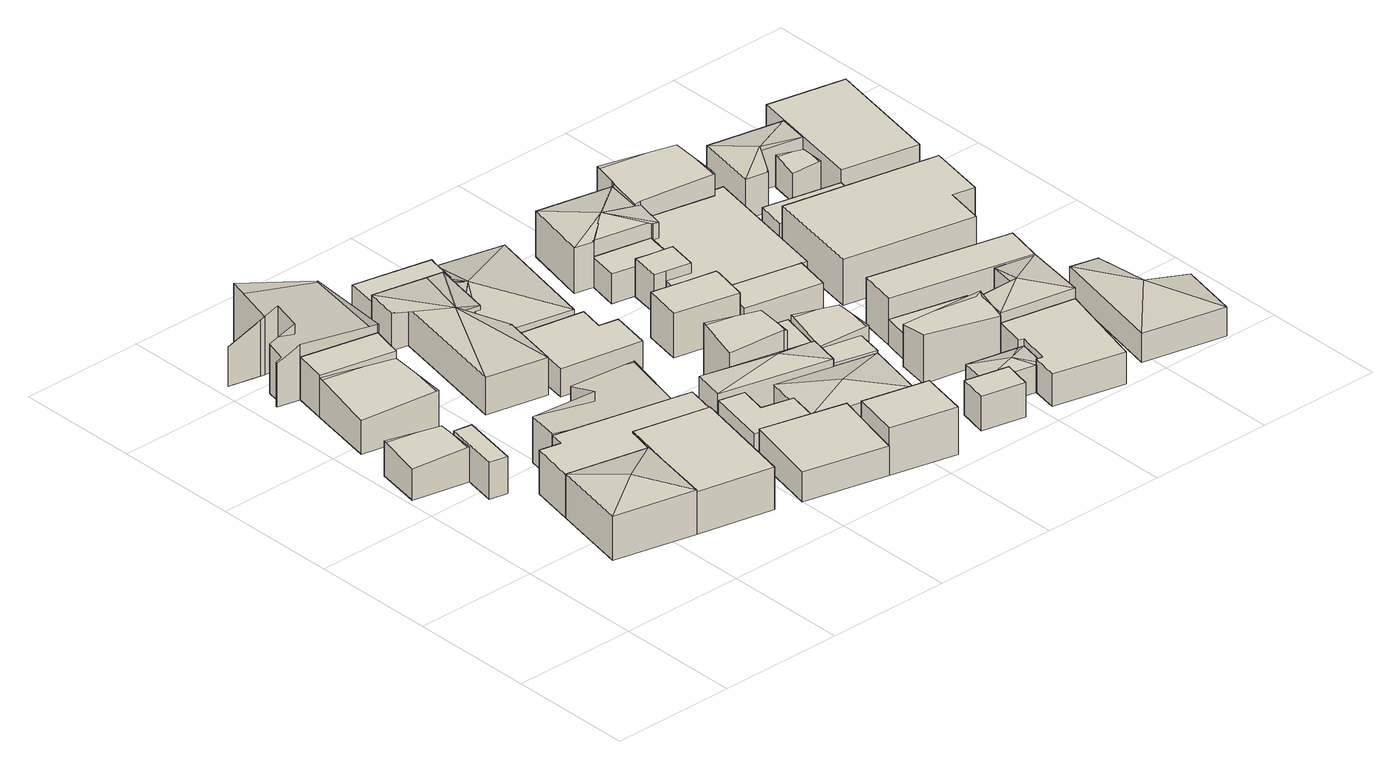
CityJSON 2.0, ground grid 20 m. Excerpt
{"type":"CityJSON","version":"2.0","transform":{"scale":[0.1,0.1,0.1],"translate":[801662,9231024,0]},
"CityObjects":{
"building1":{"type":"Building","attributes":{"Building Type":"Residential","Roof Shape":"gable","Roof Material":"Concrete Glazed Tile","Roof Material Code":1,"Roof Direction":"northwest","Building Height":5.08,"Roof Slope":31,"Footprint Area":66.76,"Solar PV Capacity Low":8.36,"Solar PV Capacity High":10.98,"Solar Annual Energy Low":12053,"Solar Annual Energy High":15885,"Suitable PV Area":49.9},"geometry":[{"type":"MultiSurface","lod":"2.2","boundaries":[[[0,1,2,3]],[[3,2,4,5]],[[2,1,6,4]],[[1,0,7,6]],[[0,3,5,7]],[[5,4,6,7]]]}]},
"building2":{"type":"Building","attributes":{"Building Type":"Residential","Roof Shape":"flat","Roof Material":"Concrete Glazed Tile","Roof Material Code":1,"Roof Direction":"northwest","Building Height":6.02,"Roof Slope":6.9,"Footprint Area":28.01,"Solar PV Capacity Low":3.51,"Solar PV Capacity High":4.61,"Solar Annual Energy Low":5057,"Solar Annual Energy High":6664,"Suitable PV Area":20.94},"geometry":[{"type":"MultiSurface","lod":"2.2","boundaries":[[[8,9,10,11]],[[11,10,12,13]],[[10,9,14,12]],[[9,8,15,14]],[[8,11,13,15]],[[13,12,14,15]]]}]},
"building3":{"type":"Building","attributes":{"Building Type":"Residential","Roof Shape":"hip","Roof Material":"Concrete Glazed Tile","Roof Material Code":1,"Roof Direction":"northwest","Building Height":7.25,"Roof Slope":20.3,"Footprint Area":169.23,"Solar PV Capacity Low":21.19,"Solar PV Capacity High":27.83,"Solar Annual Energy Low":30553,"Solar Annual Energy High":40266,"Suitable PV Area":126.5},"geometry":[{"type":"MultiSurface","lod":"2.2","boundaries":[[[16,17,18,19]],[[19,18,20,21]],[[18,17,22,20]],[[17,16,23,22]],[[16,19,21,23]],[[21,20,24]],[[20,22,24]],[[22,23,24]],[[23,21,24]]]}]},
"building4":{"type":"Building","attributes":{"Building Type":"Residential","Roof Shape":"gable","Roof Material":"Concrete Glazed Tile","Roof Material Code":1,"Roof Direction":"northwest","Building Height":5.46,"Roof Slope":26.9,"Footprint Area":138.3,"Solar PV Capacity Low":17.32,"Solar PV Capacity High":22.74,"Solar Annual Energy Low":24969,"Solar Annual Energy High":32908,"Suitable PV Area":103.38},"geometry":[{"type":"MultiSurface","lod":"2.2","boundaries":[[[25,26,27,28]],[[28,27,29,30]],[[27,26,31,29]],[[26,25,32,31]],[[25,28,30,32]],[[30,29,31,32]]]}]},
"building5":{"type":"Building","attributes":{"Building Type":"Residential","Roof Shape":"shed","Roof Material":"Concrete Glazed Tile","Roof Material Code":1,"Roof Direction":"northwest","Building Height":6.73,"Roof Slope":15.7,"Footprint Area":63.56,"Solar PV Capacity Low":7.96,"Solar PV Capacity High":10.45,"Solar Annual Energy Low":11475,"Solar Annual Energy High":15123,"Suitable PV Area":47.51},"geometry":[{"type":"MultiSurface","lod":"2.2","boundaries":[[[25,28,33,34]],[[34,33,35,36]],[[33,28,37,35]],[[28,25,38,37]],[[25,34,36,38]],[[36,35,37,38]]]}]},
"building6":{"type":"Building","attributes":{"Building Type":"Residential","Roof Shape":"shed","Roof Material":"Concrete Glazed Tile","Roof Material Code":1,"Roof Direction":"northwest","Building Height":6.97,"Roof Slope":13,"Footprint Area":176.5,"Solar PV Capacity Low":22.1,"Solar PV Capacity High":29.02,"Solar Annual Energy Low":31865,"Solar Annual Energy High":41996,"Suitable PV Area":131.93},"geometry":[{"type":"MultiSurface","lod":"2.2","boundaries":[[[39,40,41,42,43,44,16,19]],[[19,16,45,46]],[[16,44,47,45]],[[44,43,48,47]],[[43,42,49,48]],[[42,41,50,49]],[[41,40,51,50]],[[40,39,52,51]],[[39,19,46,52]],[[46,45,47,48,49,50,51,52]]]}]},
"building7":{"type":"Building","attributes":{"Building Type":"Residential","Roof Shape":"gable","Roof Material":"Concrete Glazed Tile","Roof Material Code":1,"Roof Direction":"northwest","Building Height":6.35,"Roof Slope":33,"Footprint Area":215.41,"Solar PV Capacity Low":26.97,"Solar PV Capacity High":35.42,"Solar Annual Energy Low":38891,"Solar Annual Energy High":51255,"Suitable PV Area":161.02},"geometry":[{"type":"MultiSurface","lod":"2.2","boundaries":[[[53,54,55,56,57,58,59,60,61,34,33,62,63]],[[63,62,64,65]],[[62,33,66,64]],[[33,34,67,66]],[[34,61,68,67]],[[61,60,69,68]],[[60,59,70,69]],[[59,58,71,70]],[[58,57,72,71]],[[57,56,73,72]],[[56,55,74,73]],[[55,54,75,74]],[[54,53,76,75]],[[53,63,65,76]],[[65,64,66,67,68,69,70,71,72,73,74,75,76]]]}]},
"building8":{"type":"Building","attributes":{"Building Type":"Residential","Roof Shape":"shed","Roof Material":"Concrete Glazed Tile","Roof Material Code":1,"Roof Direction":"northwest","Building Height":6.86,"Roof Slope":16.4,"Footprint Area":214.34,"Solar PV Capacity Low":26.84,"Solar PV Capacity High":35.25,"Solar Annual Energy Low":38697,"Solar Annual Energy High":50999,"Suitable PV Area":160.22},"geometry":[{"type":"MultiSurface","lod":"2.2","boundaries":[[[39,18,77,40]],[[40,77,78,79]],[[77,18,80,78]],[[18,39,81,80]],[[39,40,79,81]],[[79,78,80,81]]]}]},
"building9":{"type":"Building","attributes":{"Building Type":"Residential","Roof Shape":"gable","Roof Material":"Concrete Glazed Tile","Roof Material Code":1,"Roof Direction":"northwest","Building Height":5.56,"Roof Slope":26.1,"Footprint Area":168.54,"Solar PV Capacity Low":21.1,"Solar PV Capacity High":27.72,"Solar Annual Energy Low":30428,"Solar Annual Energy High":40102,"Suitable PV Area":125.98},"geometry":[{"type":"MultiSurface","lod":"2.2","boundaries":[[[82,83,42,84,85,86]],[[86,85,87,88]],[[85,84,89,87]],[[84,42,90,89]],[[42,83,91,90]],[[83,82,92,91]],[[82,86,88,92]],[[88,87,89,90,91,92]]]}]},
"building10":{"type":"Building","attributes":{"Building Type":"Residential","Roof Shape":"hip","Roof Material":"Concrete Glazed Tile","Roof Material Code":1,"Roof Direction":"northwest","Building Height":6.11,"Roof Slope":25.4,"Footprint Area":233.67,"Solar PV Capacity Low":29.26,"Solar PV Capacity High":38.43,"Solar Annual Energy Low":42187,"Solar Annual Energy High":55599,"Suitable PV Area":174.66},"geometry":[{"type":"MultiSurface","lod":"2.2","boundaries":[[[93,94,95,96,97,98,99,100,101,102,103,104]],[[104,103,105,106]],[[103,102,107,105]],[[102,101,108,107]],[[101,100,109,108]],[[100,99,110,109]],[[99,98,111,110]],[[98,97,112,111]],[[97,96,113,112]],[[96,95,114,113]],[[95,94,115,114]],[[94,93,116,115]],[[93,104,106,116]],[[106,105,117]],[[105,107,117]],[[107,108,117]],[[108,109,117]],[[109,110,117]],[[110,111,117]],[[111,112,117]],[[112,113,117]],[[113,114,117]],[[114,115,117]],[[115,116,117]],[[116,106,117]]]}]},
"building11":{"type":"Building","attributes":{"Building Type":"Residential","Roof Shape":"shed","Roof Material":"Concrete Glazed Tile","Roof Material Code":1,"Roof Direction":"northwest","Building Height":4.78,"Roof Slope":19.2,"Footprint Area":164.17,"Solar PV Capacity Low":20.56,"Solar PV Capacity High":27,"Solar Annual Energy Low":29640,"Solar Annual Energy High":39063,"Suitable PV Area":122.72},"geometry":[{"type":"MultiSurface","lod":"2.2","boundaries":[[[118,119,120,121,122]],[[122,121,123,124]],[[121,120,125,123]],[[120,119,126,125]],[[119,118,127,126]],[[118,122,124,127]],[[124,123,125,126,127]]]}]},
"building12":{"type":"Building","attributes":{"Building Type":"Residential","Roof Shape":"flat","Roof Material":"Asbestos Sheet","Roof Material Code":4,"Roof Direction":"northwest","Building Height":4.47,"Roof Slope":7.4,"Footprint Area":69.99,"Solar PV Capacity Low":8.76,"Solar PV Capacity High":11.51,"Solar Annual Energy Low":12636,"Solar Annual Energy High":16653,"Suitable PV Area":52.32},"geometry":[{"type":"MultiSurface","lod":"2.2","boundaries":[[[128,129,130,131,132,133]],[[133,132,134,135]],[[132,131,136,134]],[[131,130,137,136]],[[130,129,138,137]],[[129,128,139,138]],[[128,133,135,139]],[[135,134,136,137,138,139]]]}]},
"building13":{"type":"Building","attributes":{"Building Type":"Residential","Roof Shape":"flat","Roof Material":"Concrete Glazed Tile","Roof Material Code":1,"Roof Direction":"northwest","Building Height":4.9,"Roof Slope":7.4,"Footprint Area":65.62,"Solar PV Capacity Low":8.22,"Solar PV Capacity High":10.79,"Solar Annual Energy Low":11848,"Solar Annual Energy High":15614,"Suitable PV Area":49.05},"geometry":[{"type":"MultiSurface","lod":"2.2","boundaries":[[[140,99,98,97,141,142,143]],[[143,142,144,145]],[[142,141,146,144]],[[141,97,147,146]],[[97,98,148,147]],[[98,99,149,148]],[[99,140,150,149]],[[140,143,145,150]],[[145,144,146,147,148,149,150]]]}]},
"building14":{"type":"Building","attributes":{"Building Type":"Residential","Roof Shape":"shed","Roof Material":"Concrete Glazed Tile","Roof Material Code":1,"Roof Direction":"northwest","Building Height":4.45,"Roof Slope":13.5,"Footprint Area":128.15,"Solar PV Capacity Low":16.04,"Solar PV Capacity High":21.07,"Solar Annual Energy Low":23136,"Solar Annual Energy High":30491,"Suitable PV Area":95.79},"geometry":[{"type":"MultiSurface","lod":"2.2","boundaries":[[[151,152,153,154,155,156]],[[156,155,157,158]],[[155,154,159,157]],[[154,153,160,159]],[[153,152,161,160]],[[152,151,162,161]],[[151,156,158,162]],[[158,157,159,160,161,162]]]}]},
"building15":{"type":"Building","attributes":{"Building Type":"Residential","Roof Shape":"hip","Roof Material":"Concrete Glazed Tile","Roof Material Code":1,"Roof Direction":"northwest","Building Height":4.62,"Roof Slope":28.4,"Footprint Area":239.5,"Solar PV Capacity Low":29.99,"Solar PV Capacity High":39.39,"Solar Annual Energy Low":43240,"Solar Annual Energy High":56987,"Suitable PV Area":179.03},"geometry":[{"type":"MultiSurface","lod":"2.2","boundaries":[[[142,141,98,97,96,95,163,164,165]],[[165,164,166,167]],[[164,163,168,166]],[[163,95,169,168]],[[95,96,170,169]],[[96,97,171,170]],[[97,98,172,171]],[[98,141,173,172]],[[141,142,174,173]],[[142,165,167,174]],[[167,166,175]],[[166,168,175]],[[168,169,175]],[[169,170,175]],[[170,171,175]],[[171,172,175]],[[172,173,175]],[[173,174,175]],[[174,167,175]]]}]},
"building16":{"type":"Building","attributes":{"Building Type":"Residential","Roof Shape":"flat","Roof Material":"Concrete Glazed Tile","Roof Material Code":1,"Roof Direction":"northwest","Building Height":7.68,"Roof Slope":12.3,"Footprint Area":85.97,"Solar PV Capacity Low":10.76,"Solar PV Capacity High":14.14,"Solar Annual Energy Low":15521,"Solar Annual Energy High":20455,"Suitable PV Area":64.26},"geometry":[{"type":"MultiSurface","lod":"2.2","boundaries":[[[122,176,177,118]],[[118,177,178,179]],[[177,176,180,178]],[[176,122,181,180]],[[122,118,179,181]],[[178,180,181,179]]]}]},
"building17":{"type":"Building","attributes":{"Building Type":"Residential","Roof Shape":"hip","Roof Material":"Concrete Glazed Tile","Roof Material Code":1,"Roof Direction":"northwest","Building Height":5.4,"Roof Slope":25.2,"Footprint Area":95.99,"Solar PV Capacity Low":12.02,"Solar PV Capacity High":15.79,"Solar Annual Energy Low":17330,"Solar Annual Energy High":22839,"Suitable PV Area":71.75},"geometry":[{"type":"MultiSurface","lod":"2.2","boundaries":[[[182,183,184,185,186,187]],[[187,186,188,189]],[[186,185,190,188]],[[185,184,191,190]],[[184,183,192,191]],[[183,182,193,192]],[[182,187,189,193]],[[189,188,194]],[[188,190,194]],[[190,191,194]],[[191,192,194]],[[192,193,194]],[[193,189,194]]]}]},
"building18":{"type":"Building","attributes":{"Building Type":"Residential","Roof Shape":"hip","Roof Material":"Concrete Glazed Tile","Roof Material Code":1,"Roof Direction":"northwest","Building Height":4.22,"Roof Slope":21.2,"Footprint Area":165.16,"Solar PV Capacity Low":20.68,"Solar PV Capacity High":27.16,"Solar Annual Energy Low":29819,"Solar Annual Energy High":39299,"Suitable PV Area":123.46},"geometry":[{"type":"MultiSurface","lod":"2.2","boundaries":[[[195,196,197,198]],[[198,197,199,200]],[[197,196,201,199]],[[196,195,202,201]],[[195,198,200,202]],[[200,199,203]],[[199,201,203]],[[201,202,203]],[[202,200,203]]]}]},
"building19":{"type":"Building","attributes":{"Building Type":"Residential","Roof Shape":"gable","Roof Material":"Asbestos Sheet","Roof Material Code":4,"Roof Direction":"northwest","Building Height":7.69,"Roof Slope":32.9,"Footprint Area":66.29,"Solar PV Capacity Low":8.3,"Solar PV Capacity High":10.9,"Solar Annual Energy Low":11968,"Solar Annual Energy High":15772,"Suitable PV Area":49.55},"geometry":[{"type":"MultiSurface","lod":"2.2","boundaries":[[[204,205,183,182,206]],[[206,182,207,208]],[[182,183,209,207]],[[183,205,210,209]],[[205,204,211,210]],[[204,206,208,211]],[[208,207,209,210,211]]]}]},
"building20":{"type":"Building","attributes":{"Building Type":"Residential","Roof Shape":"shed","Roof Material":"Asbestos Sheet","Roof Material Code":4,"Roof Direction":"northwest","Building Height":4.71,"Roof Slope":18.6,"Footprint Area":31.38,"Solar PV Capacity Low":3.93,"Solar PV Capacity High":5.16,"Solar Annual Energy Low":5665,"Solar Annual Energy High":7466,"Suitable PV Area":23.46},"geometry":[{"type":"MultiSurface","lod":"2.2","boundaries":[[[206,182,183,187,212]],[[212,187,213,214]],[[187,183,215,213]],[[183,182,216,215]],[[182,206,217,216]],[[206,212,214,217]],[[214,213,215,216,217]]]}]},
"building21":{"type":"Building","attributes":{"Building Type":"Residential","Roof Shape":"shed","Roof Material":"Concrete Glazed Tile","Roof Material Code":1,"Roof Direction":"northwest","Building Height":7.1,"Roof Slope":18.3,"Footprint Area":65.34,"Solar PV Capacity Low":8.18,"Solar PV Capacity High":10.74,"Solar Annual Energy Low":11796,"Solar Annual Energy High":15546,"Suitable PV Area":48.84},"geometry":[{"type":"MultiSurface","lod":"2.2","boundaries":[[[218,219,220,221,222,223]],[[223,222,224,225]],[[222,221,226,224]],[[221,220,227,226]],[[220,219,228,227]],[[219,218,229,228]],[[218,223,225,229]],[[225,224,226,227,228,229]]]}]},
"building22":{"type":"Building","attributes":{"Building Type":"Residential","Roof Shape":"flat","Roof Material":"Asbestos Sheet","Roof Material Code":4,"Roof Direction":"northwest","Building Height":4.61,"Roof Slope":10.5,"Footprint Area":35.62,"Solar PV Capacity Low":4.46,"Solar PV Capacity High":5.86,"Solar Annual Energy Low":6431,"Solar Annual Energy High":8475,"Suitable PV Area":26.62},"geometry":[{"type":"MultiSurface","lod":"2.2","boundaries":[[[230,231,198,232]],[[232,198,233,234]],[[198,231,235,233]],[[231,230,236,235]],[[230,232,234,236]],[[234,233,235,236]]]}]},
"building23":{"type":"Building","attributes":{"Building Type":"Residential","Roof Shape":"flat","Roof Material":"Concrete Glazed Tile","Roof Material Code":1,"Roof Direction":"northwest","Building Height":5.62,"Roof Slope":5.1,"Footprint Area":33.79,"Solar PV Capacity Low":4.23,"Solar PV Capacity High":5.56,"Solar Annual Energy Low":6100,"Solar Annual Energy High":8040,"Suitable PV Area":25.26},"geometry":[{"type":"MultiSurface","lod":"2.2","boundaries":[[[237,238,239,240]],[[240,239,241,242]],[[239,238,243,241]],[[238,237,244,243]],[[237,240,242,244]],[[242,241,243,244]]]}]},
"building24":{"type":"Building","attributes":{"Building Type":"Residential","Roof Shape":"gable","Roof Material":"Concrete Glazed Tile","Roof Material Code":1,"Roof Direction":"northwest","Building Height":4.87,"Roof Slope":33.3,"Footprint Area":60.21,"Solar PV Capacity Low":7.54,"Solar PV Capacity High":9.9,"Solar Annual Energy Low":10870,"Solar Annual Energy High":14326,"Suitable PV Area":45.01},"geometry":[{"type":"MultiSurface","lod":"2.2","boundaries":[[[245,246,247,248]],[[248,247,249,250]],[[247,246,251,249]],[[246,245,252,251]],[[245,248,250,252]],[[250,249,251,252]]]}]},
"building25":{"type":"Building","attributes":{"Building Type":"Residential","Roof Shape":"flat","Roof Material":"Concrete Glazed Tile","Roof Material Code":1,"Roof Direction":"northwest","Building Height":6.24,"Roof Slope":10.8,"Footprint Area":29.43,"Solar PV Capacity Low":3.68,"Solar PV Capacity High":4.84,"Solar Annual Energy Low":5313,"Solar Annual Energy High":7003,"Suitable PV Area":22},"geometry":[{"type":"MultiSurface","lod":"2.2","boundaries":[[[253,254,255,256,257,258]],[[258,257,259,260]],[[257,256,261,259]],[[256,255,262,261]],[[255,254,263,262]],[[254,253,264,263]],[[253,258,260,264]],[[260,259,261,262,263,264]]]}]},
"building26":{"type":"Building","attributes":{"Building Type":"Residential","Roof Shape":"flat","Roof Material":"Concrete Glazed Tile","Roof Material Code":1,"Roof Direction":"northwest","Building Height":4.82,"Roof Slope":5.9,"Footprint Area":47.87,"Solar PV Capacity Low":5.99,"Solar PV Capacity High":7.87,"Solar Annual Energy Low":8642,"Solar Annual Energy High":11389,"Suitable PV Area":35.78},"geometry":[{"type":"MultiSurface","lod":"2.2","boundaries":[[[265,266,267,268,269,270,271]],[[271,270,272,273]],[[270,269,274,272]],[[269,268,275,274]],[[268,267,276,275]],[[267,266,277,276]],[[266,265,278,277]],[[265,271,273,278]],[[273,272,274,275,276,277,278]]]}]},
"building27":{"type":"Building","attributes":{"Building Type":"Residential","Roof Shape":"hip","Roof Material":"Concrete Glazed Tile","Roof Material Code":1,"Roof Direction":"northwest","Building Height":7.44,"Roof Slope":20.8,"Footprint Area":136.15,"Solar PV Capacity Low":17.05,"Solar PV Capacity High":22.39,"Solar Annual Energy Low":24581,"Solar Annual Energy High":32396,"Suitable PV Area":101.77},"geometry":[{"type":"MultiSurface","lod":"2.2","boundaries":[[[266,265,271,270,279,280,281,282,283,284]],[[284,283,285,286]],[[283,282,287,285]],[[282,281,288,287]],[[281,280,289,288]],[[280,279,290,289]],[[279,270,291,290]],[[270,271,292,291]],[[271,265,293,292]],[[265,266,294,293]],[[266,284,286,294]],[[286,285,295]],[[285,287,295]],[[287,288,295]],[[288,289,295]],[[289,290,295]],[[290,291,295]],[[291,292,295]],[[292,293,295]],[[293,294,295]],[[294,286,295]]]}]},
"building28":{"type":"Building","attributes":{"Building Type":"Residential","Roof Shape":"hip","Roof Material":"Asbestos Sheet","Roof Material Code":4,"Roof Direction":"northwest","Building Height":4.36,"Roof Slope":23.1,"Footprint Area":47.37,"Solar PV Capacity Low":5.93,"Solar PV Capacity High":7.79,"Solar Annual Energy Low":8552,"Solar Annual Energy High":11270,"Suitable PV Area":35.41},"geometry":[{"type":"MultiSurface","lod":"2.2","boundaries":[[[296,297,298,299,300,301]],[[301,300,302,303]],[[300,299,304,302]],[[299,298,305,304]],[[298,297,306,305]],[[297,296,307,306]],[[296,301,303,307]],[[303,302,308]],[[302,304,308]],[[304,305,308]],[[305,306,308]],[[306,307,308]],[[307,303,308]]]}]},
"building29":{"type":"Building","attributes":{"Building Type":"Residential","Roof Shape":"shed","Roof Material":"Concrete Glazed Tile","Roof Material Code":1,"Roof Direction":"northwest","Building Height":4.31,"Roof Slope":17.4,"Footprint Area":73.94,"Solar PV Capacity Low":9.26,"Solar PV Capacity High":12.16,"Solar Annual Energy Low":13350,"Solar Annual Energy High":17594,"Suitable PV Area":55.27},"geometry":[{"type":"MultiSurface","lod":"2.2","boundaries":[[[309,310,311,312,313,314]],[[314,313,315,316]],[[313,312,317,315]],[[312,311,318,317]],[[311,310,319,318]],[[310,309,320,319]],[[309,314,316,320]],[[316,315,317,318,319,320]]]}]},
"building30":{"type":"Building","attributes":{"Building Type":"Residential","Roof Shape":"gable","Roof Material":"Concrete Glazed Tile","Roof Material Code":1,"Roof Direction":"northwest","Building Height":6.83,"Roof Slope":31,"Footprint Area":65.57,"Solar PV Capacity Low":8.21,"Solar PV Capacity High":10.78,"Solar Annual Energy Low":11838,"Solar Annual Energy High":15601,"Suitable PV Area":49.01},"geometry":[{"type":"MultiSurface","lod":"2.2","boundaries":[[[321,322,323,324]],[[324,323,325,326]],[[323,322,327,325]],[[322,321,328,327]],[[321,324,326,328]],[[326,325,327,328]]]}]},
"building31":{"type":"Building","attributes":{"Building Type":"Residential","Roof Shape":"shed","Roof Material":"Concrete Glazed Tile","Roof Material Code":1,"Roof Direction":"northwest","Building Height":4.34,"Roof Slope":17.4,"Footprint Area":327.51,"Solar PV Capacity Low":41.01,"Solar PV Capacity High":53.86,"Solar Annual Energy Low":59129,"Solar Annual Energy High":77927,"Suitable PV Area":244.81},"geometry":[{"type":"MultiSurface","lod":"2.2","boundaries":[[[329,330,280,279,270,269,268,254,253,258,257,218,223,222,311,310,314,309,331,332]],[[332,331,333,334]],[[331,309,335,333]],[[309,314,336,335]],[[314,310,337,336]],[[310,311,338,337]],[[311,222,339,338]],[[222,223,340,339]],[[223,218,341,340]],[[218,257,342,341]],[[257,258,343,342]],[[258,253,344,343]],[[253,254,345,344]],[[254,268,275,345]],[[268,269,274,275]],[[269,270,346,274]],[[270,279,347,346]],[[279,280,348,347]],[[280,330,349,348]],[[330,329,350,349]],[[329,332,334,350]],[[334,333,335,336,337,338,339,340,341,342,343,344,345,275,274,346,347,348,349,350]]]}]},
"building32":{"type":"Building","attributes":{"Building Type":"Residential","Roof Shape":"shed","Roof Material":"Concrete Glazed Tile","Roof Material Code":1,"Roof Direction":"northwest","Building Height":4,"Roof Slope":14.6,"Footprint Area":66,"Solar PV Capacity Low":8.26,"Solar PV Capacity High":10.85,"Solar Annual Energy Low":11916,"Solar Annual Energy High":15704,"Suitable PV Area":49.33},"geometry":[{"type":"MultiSurface","lod":"2.2","boundaries":[[[351,352,353,354]],[[354,353,355,356]],[[353,352,357,355]],[[352,351,358,357]],[[351,354,356,358]],[[356,355,357,358]]]}]},
"building33":{"type":"Building","attributes":{"Building Type":"Residential","Roof Shape":"shed","Roof Material":"Concrete Glazed Tile","Roof Material Code":1,"Roof Direction":"northwest","Building Height":5.2,"Roof Slope":18.3,"Footprint Area":169.12,"Solar PV Capacity Low":21.17,"Solar PV Capacity High":27.81,"Solar Annual Energy Low":30533,"Solar Annual Energy High":40240,"Suitable PV Area":126.41},"geometry":[{"type":"MultiSurface","lod":"2.2","boundaries":[[[296,301,300,299,359,360,361,323]],[[323,361,362,363]],[[361,360,364,362]],[[360,359,365,364]],[[359,299,366,365]],[[299,300,367,366]],[[300,301,368,367]],[[301,296,369,368]],[[296,323,363,369]],[[363,362,364,365,366,367,368,369]]]}]},
"building34":{"type":"Building","attributes":{"Building Type":"Residential","Roof Shape":"gable","Roof Material":"Concrete Glazed Tile","Roof Material Code":1,"Roof Direction":"northwest","Building Height":7.68,"Roof Slope":29.3,"Footprint Area":128.63,"Solar PV Capacity Low":16.11,"Solar PV Capacity High":21.15,"Solar Annual Energy Low":23224,"Solar Annual Energy High":30607,"Suitable PV Area":96.15},"geometry":[{"type":"MultiSurface","lod":"2.2","boundaries":[[[370,282,371,281,280,330,329,372]],[[372,329,373,374]],[[329,330,375,373]],[[330,280,376,375]],[[280,281,377,376]],[[281,371,378,377]],[[371,282,379,378]],[[282,370,380,379]],[[370,372,374,380]],[[374,373,375,376,377,378,379,380]]]}]},
"building35":{"type":"Building","attributes":{"Building Type":"Residential","Roof Shape":"shed","Roof Material":"Concrete Glazed Tile","Roof Material Code":1,"Roof Direction":"northwest","Building Height":7.53,"Roof Slope":10.2,"Footprint Area":140,"Solar PV Capacity Low":17.53,"Solar PV Capacity High":23.02,"Solar Annual Energy Low":25276,"Solar Annual Energy High":33311,"Suitable PV Area":104.65},"geometry":[{"type":"MultiSurface","lod":"2.2","boundaries":[[[381,351,382,383]],[[383,382,384,385]],[[382,351,386,384]],[[351,381,387,386]],[[381,383,385,387]],[[385,384,386,387]]]}]},
"building36":{"type":"Building","attributes":{"Building Type":"Residential","Roof Shape":"hip","Roof Material":"Concrete Glazed Tile","Roof Material Code":1,"Roof Direction":"northwest","Building Height":7.25,"Roof Slope":29.9,"Footprint Area":97.46,"Solar PV Capacity Low":12.2,"Solar PV Capacity High":16.03,"Solar Annual Energy Low":17595,"Solar Annual Energy High":23189,"Suitable PV Area":72.85},"geometry":[{"type":"MultiSurface","lod":"2.2","boundaries":[[[388,389,324,323,361,390]],[[390,361,391,392]],[[361,323,393,391]],[[323,324,394,393]],[[324,389,395,394]],[[389,388,396,395]],[[388,390,392,396]],[[392,391,397]],[[391,393,397]],[[393,394,397]],[[394,395,397]],[[395,396,397]],[[396,392,397]]]}]},
"building37":{"type":"Building","attributes":{"Building Type":"Residential","Roof Shape":"shed","Roof Material":"Concrete Glazed Tile","Roof Material Code":1,"Roof Direction":"northwest","Building Height":4.54,"Roof Slope":11.9,"Footprint Area":60.96,"Solar PV Capacity Low":7.63,"Solar PV Capacity High":10.02,"Solar Annual Energy Low":11006,"Solar Annual Energy High":14505,"Suitable PV Area":45.57},"geometry":[{"type":"MultiSurface","lod":"2.2","boundaries":[[[398,399,400,401]],[[401,400,402,403]],[[400,399,404,402]],[[399,398,405,404]],[[398,401,403,405]],[[403,402,404,405]]]}]},
"building38":{"type":"Building","attributes":{"Building Type":"Residential","Roof Shape":"flat","Roof Material":"Concrete Glazed Tile","Roof Material Code":1,"Roof Direction":"northwest","Building Height":7.51,"Roof Slope":12.2,"Footprint Area":376.44,"Solar PV Capacity Low":47.13,"Solar PV Capacity High":61.91,"Solar Annual Energy Low":67964,"Solar Annual Energy High":89571,"Suitable PV Area":281.39},"geometry":[{"type":"MultiSurface","lod":"2.2","boundaries":[[[406,407,408,409,410,411]],[[411,410,412,413]],[[410,409,414,412]],[[409,408,415,414]],[[408,407,416,415]],[[407,406,417,416]],[[406,411,413,417]],[[413,412,414,415,416,417]]]}]},
"building39":{"type":"Building","attributes":{"Building Type":"Residential","Roof Shape":"hip","Roof Material":"Concrete Glazed Tile","Roof Material Code":1,"Roof Direction":"northwest","Building Height":4.69,"Roof Slope":27.6,"Footprint Area":177.63,"Solar PV Capacity Low":22.24,"Solar PV Capacity High":29.21,"Solar Annual Energy Low":32071,"Solar Annual Energy High":42267,"Suitable PV Area":132.78},"geometry":[{"type":"MultiSurface","lod":"2.2","boundaries":[[[418,419,420,421,422,423]],[[423,422,424,425]],[[422,421,426,424]],[[421,420,427,426]],[[420,419,428,427]],[[419,418,429,428]],[[418,423,425,429]],[[425,424,430]],[[424,426,430]],[[426,427,430]],[[427,428,430]],[[428,429,430]],[[429,425,430]]]}]},
"building40":{"type":"Building","attributes":{"Building Type":"Residential","Roof Shape":"hip","Roof Material":"Concrete Glazed Tile","Roof Material Code":1,"Roof Direction":"northwest","Building Height":6.51,"Roof Slope":20.7,"Footprint Area":79.74,"Solar PV Capacity Low":9.98,"Solar PV Capacity High":13.11,"Solar Annual Energy Low":14396,"Solar Annual Energy High":18973,"Suitable PV Area":59.6},"geometry":[{"type":"MultiSurface","lod":"2.2","boundaries":[[[431,432,433,434,435,436]],[[436,435,437,438]],[[435,434,439,437]],[[434,433,440,439]],[[433,432,441,440]],[[432,431,442,441]],[[431,436,438,442]],[[438,437,443]],[[437,439,443]],[[439,440,443]],[[440,441,443]],[[441,442,443]],[[442,438,443]]]}]},
"building41":{"type":"Building","attributes":{"Building Type":"Residential","Roof Shape":"gable","Roof Material":"Concrete Glazed Tile","Roof Material Code":1,"Roof Direction":"northwest","Building Height":4.69,"Roof Slope":33.5,"Footprint Area":20.31,"Solar PV Capacity Low":2.54,"Solar PV Capacity High":3.34,"Solar Annual Energy Low":3667,"Solar Annual Energy High":4832,"Suitable PV Area":15.18},"geometry":[{"type":"MultiSurface","lod":"2.2","boundaries":[[[444,445,446,447]],[[447,446,448,449]],[[446,445,450,448]],[[445,444,451,450]],[[444,447,449,451]],[[449,448,450,451]]]}]},
"building42":{"type":"Building","attributes":{"Building Type":"Residential","Roof Shape":"flat","Roof Material":"Concrete Glazed Tile","Roof Material Code":1,"Roof Direction":"northwest","Building Height":6.64,"Roof Slope":10.4,"Footprint Area":249.49,"Solar PV Capacity Low":31.24,"Solar PV Capacity High":41.03,"Solar Annual Energy Low":45044,"Solar Annual Energy High":59364,"Suitable PV Area":186.49},"geometry":[{"type":"MultiSurface","lod":"2.2","boundaries":[[[452,401,453,454]],[[454,453,455,456]],[[453,401,457,455]],[[401,452,458,457]],[[452,454,456,458]],[[456,455,457,458]]]}]}
},
"vertices":[
[23,520,0],[9,448,0],[98,430,0],[113,502,0],[98,430,57],[113,502,51],[9,448,51],[23,520,57],
[107,471,0],[88,378,0],[117,372,0],[136,466,0],[117,372,60],[136,466,60],[88,378,60],[107,471,60],
[133,272,0],[107,148,0],[237,120,0],[263,245,0],[237,120,72],[263,245,72],[107,148,72],[133,272,72],[185,196,84],
[59,691,0],[37,582,0],[158,557,0],[180,667,0],[158,557,64],[180,667,55],[37,582,55],[59,691,64],
[191,717,0],[70,742,0],[191,717,69],[70,742,69],[180,667,67],[59,691,68],
[273,289,0],[394,264,0],[404,311,0],[186,357,0],[181,335,0],[148,342,0],[133,272,70],[263,245,70],[148,342,72],[181,335,72],[186,357,72],[404,311,71],[394,264,70],[273,289,71],
[94,903,0],[77,822,0],[20,834,0],[98,818,0],[89,774,0],[50,782,0],[43,750,0],[34,752,0],[34,749,0],[193,717,0],[225,876,0],[193,717,81],[225,876,64],[191,717,82],[70,742,90],[34,749,71],[34,752,71],[43,750,76],[50,782,80],[89,774,100],[98,818,105],[20,834,64],[77,822,94],[94,903,103],
[359,95,0],[359,95,69],[394,264,73],[237,120,69],[273,289,73],
[293,388,0],[196,408,0],[381,316,0],[405,430,0],[306,451,0],[405,430,65],[306,451,56],[381,316,56],[186,357,74],[196,408,74],[293,388,83],
[302,627,0],[315,689,0],[322,688,0],[350,682,0],[371,780,0],[344,785,0],[259,803,0],[247,749,0],[273,744,0],[231,541,0],[329,521,0],[349,617,0],[329,521,61],[349,617,61],[231,541,61],[273,744,61],[247,749,61],[259,803,61],[344,785,61],[371,780,61],[350,682,61],[322,688,61],[315,689,61],[302,627,61],[308,686,74],
[552,130,0],[561,169,0],[427,200,0],[400,83,0],[534,53,0],[400,83,49],[534,53,48],[427,200,53],[561,169,52],[552,130,50],
[474,248,0],[484,292,0],[443,301,0],[421,204,0],[512,183,0],[524,236,0],[512,183,45],[524,236,45],[421,204,45],[443,301,45],[484,292,45],[474,248,45],
[269,854,0],[382,777,0],[390,816,0],[393,828,0],[390,816,49],[393,828,49],[382,777,49],[371,780,49],[344,785,49],[259,803,49],[269,854,49],
[451,552,0],[459,591,0],[357,609,0],[338,506,0],[470,483,0],[482,546,0],[470,483,45],[482,546,46],[338,506,45],[357,609,48],[459,591,47],[451,552,46],
[311,636,0],[454,605,0],[496,792,0],[454,605,46],[496,792,46],[311,636,46],[322,688,46],[350,682,46],[371,780,46],[344,785,46],[382,777,46],[390,816,46],[376,735,64],
[640,29,0],[657,106,0],[657,106,77],[552,130,77],[640,29,77],[534,53,77],
[592,323,0],[587,324,0],[456,354,0],[444,303,0],[622,262,0],[634,313,0],[622,262,54],[634,313,54],[444,303,54],[456,354,54],[587,324,54],[592,323,54],[567,313,63],
[530,284,0],[507,186,0],[667,149,0],[690,247,0],[667,149,42],[690,247,42],[507,186,42],[530,284,42],[598,216,53],
[520,414,0],[503,343,0],[608,394,0],[592,323,85],[608,394,77],[587,324,87],[503,343,77],[520,414,85],
[650,385,0],[634,313,47],[650,385,49],[587,324,47],[592,323,47],[608,394,49],
[588,524,0],[532,535,0],[520,475,0],[624,454,0],[635,507,0],[636,515,0],[635,507,73],[636,515,73],[624,454,71],[520,475,72],[532,535,74],[588,524,73],
[633,313,0],[622,263,0],[701,298,0],[690,247,46],[701,298,46],[622,263,46],[633,313,46],
[715,98,0],[704,52,0],[773,37,0],[784,83,0],[773,37,56],[784,83,56],[704,52,56],[715,98,56],
[727,365,0],[651,380,0],[635,304,0],[711,288,0],[635,304,49],[711,288,58],[651,380,58],[727,365,49],
[646,615,0],[606,622,0],[587,626,0],[578,578,0],[597,574,0],[636,566,0],[597,574,62],[636,566,62],[578,578,62],[587,626,62],[606,622,62],[646,615,62],
[561,685,0],[561,682,0],[551,635,0],[606,624,0],[644,617,0],[652,661,0],[654,667,0],[652,661,48],[654,667,48],[644,617,48],[606,624,48],[551,635,48],[561,682,48],[561,685,48],
[661,659,0],[673,709,0],[665,711,0],[676,770,0],[556,794,0],[531,689,0],[556,794,74],[531,689,74],[676,770,74],[665,711,74],[673,709,74],[661,659,74],[652,661,74],[654,667,74],[561,685,74],[561,682,74],[608,718,85],
[839,124,0],[757,141,0],[746,91,0],[827,74,0],[837,72,0],[848,122,0],[837,72,44],[848,122,44],[827,74,44],[746,91,44],[757,141,44],[839,124,44],[809,104,50],
[766,484,0],[641,509,0],[641,506,0],[630,452,0],[755,428,0],[766,485,0],[755,428,43],[766,485,45],[630,452,44],[641,506,46],[641,509,46],[766,484,45],
[737,246,0],[727,194,0],[850,172,0],[859,223,0],[850,172,68],[859,223,81],[727,194,80],[737,246,68],
[793,698,0],[790,686,0],[776,483,0],[814,695,0],[776,483,43],[814,695,50],[766,484,44],[766,485,44],[641,509,44],[641,506,44],[635,507,44],[636,515,44],[588,524,45],[597,574,46],[636,566,46],[646,615,48],[606,622,48],[652,661,49],[661,659,49],[673,709,50],[790,686,50],[793,698,50],
[759,300,0],[747,248,0],[870,221,0],[881,273,0],[870,221,40],[881,273,41],[747,248,41],[759,300,42],
[818,32,0],[932,6,0],[969,150,0],[969,150,56],[850,172,57],[932,6,52],[818,32,53],[827,74,54],[837,72,54],[848,122,55],[839,124,56],
[684,809,0],[675,766,0],[810,785,0],[793,698,84],[810,785,77],[790,686,85],[673,709,80],[665,711,77],[675,766,81],[676,770,82],[684,809,85],
[772,359,0],[985,250,0],[998,309,0],[985,250,75],[998,309,76],[759,300,76],[772,359,77],
[922,263,0],[913,214,0],[987,251,0],[969,150,73],[987,251,73],[850,172,73],[859,223,73],[913,214,73],[922,263,73],[917,212,83],
[820,623,0],[810,576,0],[934,551,0],[944,598,0],[934,551,45],[944,598,46],[810,576,46],[820,623,47],
[813,574,0],[782,417,0],[991,375,0],[1004,438,0],[1040,431,0],[1059,525,0],[1040,431,75],[1059,525,75],[1004,438,75],[991,375,75],[782,417,75],[813,574,75],
[1051,119,0],[1072,216,0],[1028,226,0],[985,33,0],[1117,4,0],[1138,100,0],[1117,4,47],[1138,100,47],[985,33,47],[1028,226,47],[1072,216,47],[1051,119,47],[1065,116,61],
[878,714,0],[964,697,0],[973,746,0],[852,770,0],[833,670,0],[868,663,0],[833,670,65],[868,663,65],[852,770,65],[973,746,65],[964,697,65],[878,714,65],[895,710,73],
[963,694,0],[919,703,0],[910,659,0],[954,650,0],[910,659,47],[954,650,52],[919,703,52],[963,694,47],
[982,791,0],[1068,574,0],[1107,766,0],[1068,574,66],[1107,766,66],[944,598,66],[982,791,66]
]}
